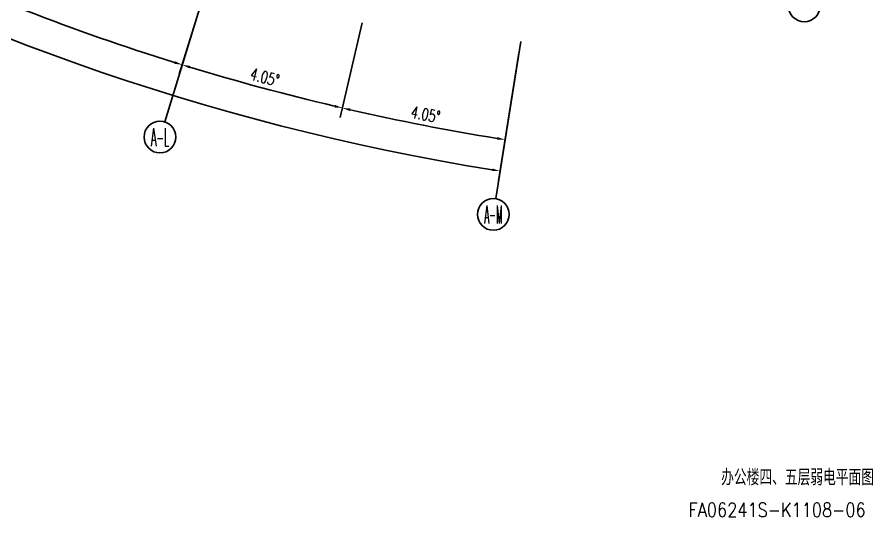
# Model space of a CAD drawing. Extents: x 13680 to 1640314, y -473492 to 65390.
# Drawn here: x 1500121 to 1521635, y -455236 to -442676 of the extents above; entities that cross this region are included whole.
import ezdxf
from ezdxf.enums import TextEntityAlignment as Align

# ---------------------------------------------------------------- set-up
doc = ezdxf.new("R2010")
doc.units = 0
doc.header["$LTSCALE"] = 1000
doc.header["$MEASUREMENT"] = 0
for name, color, linetype in [('AXIS', 1, 'Continuous'), ('AXIS_TEXT', 7, 'Continuous'), ('PUB_TEXT', 7, 'Continuous'), ('WALL', 255, 'Continuous')]:
    doc.layers.add(name, color=color, linetype=linetype)
doc.styles.add('_HZTXT', font='txt.shx', dxfattribs={"width": 0.8, "bigfont": 'HZTXT.shx'})
doc.styles.add('_TCH_AXIS', font='COMPLEX', dxfattribs={"bigfont": 'GBCBIG'})
doc.styles.add('_TCH_DIM_T3', font='SIMPLEX', dxfattribs={"width": 0.705882, "bigfont": 'GBCBIG'})
doc.styles.add('TK', font='GEDITXT.SHX', dxfattribs={"width": 0.85, "height": 3.5, "bigfont": 'DXT.SHX'})
doc.dimstyles.new('_TCH_ARROW&&100', dxfattribs={"dimtxt": 297.5, "dimasz": 200, "dimexe": 250, "dimexo": 300, "dimgap": 126.25, "dimtad": 1, "dimdec": 0, "dimzin": 0, "dimdsep": 46, "dimtxsty": '_TCH_DIM_T3', "dimcen": 0.09, "dimclrt": 7, "dimazin": 2, "dimtfac": 1, "dimtdec": 0, "dimtix": 1, "dimtmove": 2, "dimatfit": 3, "dimfxl": 1, "dimtolj": 1, "dimtzin": 0, "dimarcsym": 0})

# ---------------------------------------------------------------- blocks, each defined once
blk = doc.blocks.new('*D385')
at = {"layer": 'AXIS', "color": 0, "lineweight": -2, "transparency": 16777216}
for p, q in [((1611780, -455039), (1610737, -457256)), ((1619263, -457934), (1618543, -460276))]:
    blk.add_line(p, q, dxfattribs=at)
blk.add_arc((1635964, -403645), 59000, 244.99422, 252.70578, dxfattribs=at)
at = {"layer": 'AXIS', "color": 0, "transparency": 16777216}
for points in [[(1611010, -457145), (1611039, -457085), (1610843, -457030)], [(1618435, -459946), (1618415, -460010), (1618616, -460037)]]:
    blk.add_solid(points, dxfattribs=at)
at = {"layer": 'Defpoints', "color": 0, "transparency": 16777216}
for p in [(1635964, -403645), (1611908, -454768), (1619351, -457648), (1613386, -458154)]:
    blk.add_point(p, dxfattribs=at)
at = {"layer": 'AXIS', "color": 7, "transparency": 16777216, "insert": (1614776, -458415), "char_height": 297.5, "attachment_point": 5, "rotation": 338.85, "style": '_TCH_DIM_T3'}
blk.add_mtext('\\A1;8.1°', dxfattribs=at)
blk = doc.blocks.new('*D386')
at = {"layer": 'AXIS', "color": 0, "lineweight": -2, "transparency": 16777216}
for p, q in [((1619263, -457934), (1618543, -460276)), ((1623139, -458978), (1622586, -461365))]:
    blk.add_line(p, q, dxfattribs=at)
blk.add_arc((1635964, -403645), 59000, 253.09422, 256.75577, dxfattribs=at)
at = {"layer": 'AXIS', "color": 0, "transparency": 16777216}
for points in [[(1618798, -460127), (1618817, -460064), (1618616, -460037)], [(1622455, -461044), (1622440, -461109), (1622642, -461122)]]:
    blk.add_solid(points, dxfattribs=at)
at = {"layer": 'Defpoints', "color": 0, "transparency": 16777216}
for p in [(1635964, -403645), (1619351, -457648), (1623207, -458686), (1619949, -460430)]:
    blk.add_point(p, dxfattribs=at)
at = {"layer": 'AXIS', "color": 7, "transparency": 16777216, "insert": (1620691, -460349), "char_height": 297.5, "attachment_point": 5, "rotation": 344.925, "style": '_TCH_DIM_T3'}
blk.add_mtext('\\A1;4.05°', dxfattribs=at)
blk = doc.blocks.new('*D387')
at = {"layer": 'AXIS', "color": 0, "lineweight": -2, "transparency": 16777216}
for p, q in [((1623139, -458978), (1622586, -461365)), ((1627079, -459746), (1626696, -462166))]:
    blk.add_line(p, q, dxfattribs=at)
blk.add_arc((1635964, -403645), 59000, 257.14422, 260.80566, dxfattribs=at)
at = {"layer": 'AXIS', "color": 0, "transparency": 16777216}
for points in [[(1622830, -461199), (1622845, -461134), (1622642, -461122)], [(1626542, -461854), (1626532, -461920), (1626735, -461919)]]:
    blk.add_solid(points, dxfattribs=at)
at = {"layer": 'Defpoints', "color": 0, "transparency": 16777216}
for p in [(1635964, -403645), (1623207, -458686), (1627126, -459450), (1624000, -461419)]:
    blk.add_point(p, dxfattribs=at)
at = {"layer": 'AXIS', "color": 7, "transparency": 16777216, "insert": (1624734, -461286), "char_height": 297.5, "attachment_point": 5, "rotation": 348.9749, "style": '_TCH_DIM_T3'}
blk.add_mtext('\\A1;4.05°', dxfattribs=at)
blk = doc.blocks.new('*D388')
at = {"layer": 'AXIS', "color": 0, "lineweight": -2, "transparency": 16777216}
for p, q in [((1579164, -403645), (1575914, -403645)), ((1627079, -459746), (1626570, -462956))]:
    blk.add_line(p, q, dxfattribs=at)
blk.add_arc((1635964, -403645), 59800, 180.19165, 260.80826, dxfattribs=at)
at = {"layer": 'AXIS', "color": 0, "transparency": 16777216}
for points in [[(1576131, -403845), (1576198, -403845), (1576164, -403645)], [(1626417, -462645), (1626407, -462710), (1626610, -462709)]]:
    blk.add_solid(points, dxfattribs=at)
at = {"layer": 'Defpoints', "color": 0, "transparency": 16777216}
for p in [(1579464, -403645), (1635964, -403645), (1582682, -430794), (1627126, -459450)]:
    blk.add_point(p, dxfattribs=at)
at = {"layer": 'AXIS', "color": 7, "transparency": 16777216, "insert": (1590701, -442304), "char_height": 297.5, "attachment_point": 5, "rotation": 310.5, "style": '_TCH_DIM_T3'}
blk.add_mtext('\\A1;81°', dxfattribs=at)
blk = doc.blocks.new('5FX')
at = {"layer": 'AXIS'}
for p, q in [((1619351.1, -457647.6), (1618175, -461470.8)), ((1627125.8, -459449.7), (1626500, -463400.4))]:
    blk.add_line(p, q, dxfattribs=at)
for centre in [(1634253.7, -458553.7), (1618057.4, -461853.1), (1626437.4, -463795.5)]:
    blk.add_circle(centre, 400, dxfattribs=at)
at = {"layer": 'AXIS_TEXT', "style": '_TCH_AXIS'}
for s, width, p, p2 in [('A-L', 0.33871, (1617831.1, -462079.4), (1618283.6, -462079.4)), ('A-M', 0.308824, (1626211.2, -464021.8), (1626663.7, -464021.8))]:
    blk.add_text(s, height=452.55, dxfattribs=dict(at, width=width)).set_placement(p, p2, align=Align.FIT)
at = {"layer": 'WALL', "color": 2, "style": '_HZTXT', "width": 0.8, "flags": 8}
blk.add_attdef('北', text='', height=500, rotation=8, dxfattribs=at).set_placement((1578097.3, -399276.5), align=Align.MIDDLE)
at = {"layer": 'AXIS'}
for base, p1, p2, picture, middle in [((1582682.2, -430793.9), (1579464.4, -403645.3), (1627125.8, -459449.7), '*D388', (1590701.2, -442303.7)), ((1613386.1, -458154.2), (1611907.9, -454768), (1619351.1, -457647.6), '*D385', (1614775.8, -458414.5)), ((1619949.4, -460430.2), (1619351.1, -457647.6), (1623206.6, -458686.1), '*D386', (1620691, -460349.4)), ((1623999.9, -461419.5), (1623206.6, -458686.1), (1627125.8, -459449.7), '*D387', (1624734, -461286.5))]:
    dim = blk.add_angular_dim_3p(base=base, center=(1635964.4, -403645.3), p1=p1, p2=p2, dimstyle='_TCH_ARROW&&100', dxfattribs=at)
    dim.commit()
    dim.dimension.update_dxf_attribs({"geometry": picture, "text_midpoint": middle})

msp = doc.modelspace()

# ---------------------------------------------------------------- block references
msp.add_blockref('5FX', (-114344.346, 16162.546))

# ---------------------------------------------------------------- texts
at = {"style": 'TK', "width": 0.85}
msp.add_text('FA06241S-K1108-06', height=350, dxfattribs=at).set_placement((1517002.756, -455236.387))
at = {"layer": 'PUB_TEXT', "linetype": 'Continuous', "style": '_HZTXT', "width": 0.8}
msp.add_text('办公楼四、五层弱电平面图', height=400, dxfattribs=at).set_placement((1517821.487, -454443.906))

doc.saveas('drawing.dxf')
